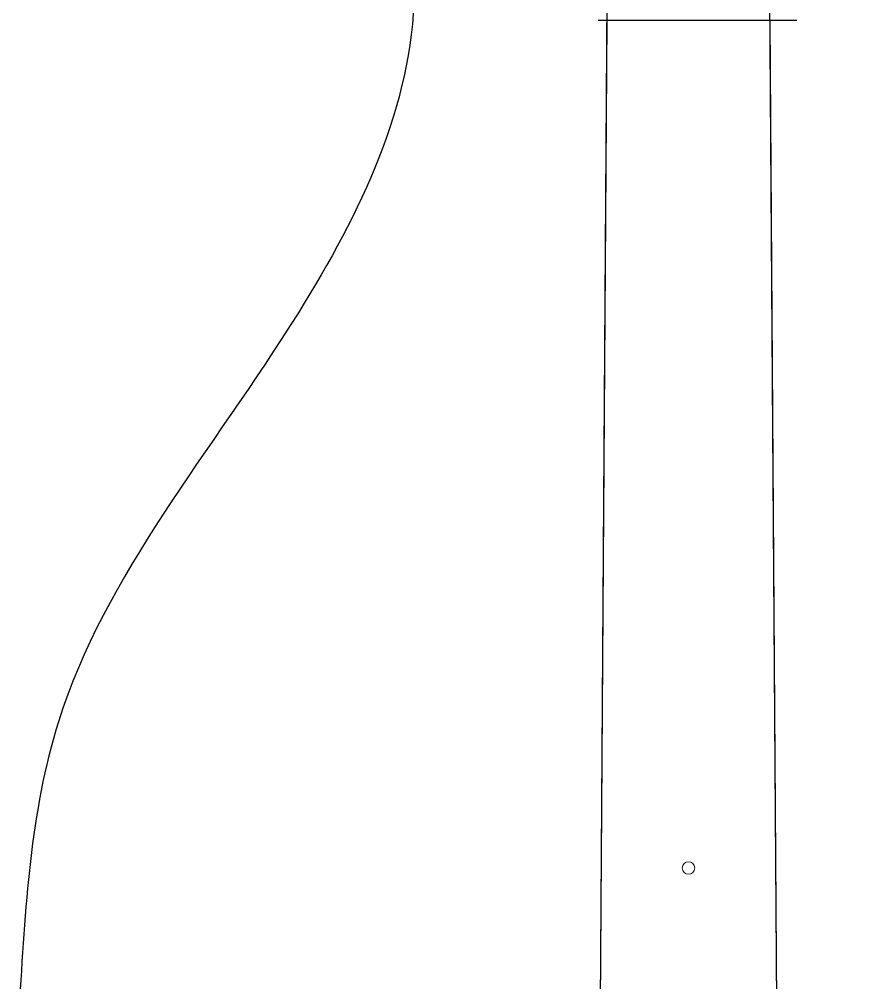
# Model space of a CAD drawing. Header units: millimetres. Extents: x -23083795 to 376618, y 113268 to 3804440.
# Drawn here: x 219392 to 220627, y 123854 to 125244 of the extents above; entities that cross this region are included whole.
import ezdxf

# ---------------------------------------------------------------- set-up
doc = ezdxf.new("R2010")
doc.units = ezdxf.units.MM
doc.header["$LTSCALE"] = 6
doc.layers.add('Duongcoban', color=4, linetype='Continuous', lineweight=30)
doc.layers.add('Net manh', color=4, linetype='Continuous', lineweight=13)

msp = doc.modelspace()

# ---------------------------------------------------------------- linework, layer by layer
for p, q in [((220240.29252, 125283.61327, -1.36858), (220221.88314, 122538.24387, -1.36858)), ((220486.31165, 123672.74882, -1.36858), (220475.50982, 125283.61327, -1.36858)), ((220240.04239, 125243.10335, -1.36858), (220228.40185, 123507.16386, -1.36858)), ((220487.422, 123507.16386, -1.36858), (220475.78146, 125243.10335, -1.36858))]:
    msp.add_line(p, q)
at = {"color": 1}
msp.add_open_spline([(220626.69551, 126642.45871, -1.36858), (220620.90492, 126548.626, -1.36858), (220607.75588, 126335.55429, -1.36858), (220420.26681, 126006.27218, -1.36858), (220105.37628, 125768.52715, -1.36858), (219952.80386, 125471.57743, -1.36858), (219973.50172, 125148.99991, -1.36858), (219781.14996, 124748.55628, -1.36858), (219421.54051, 124334.63616, -1.36858), (219400.41606, 123960.08663, -1.36858), (219392.42703, 123818.43624, -1.36858)], degree=3, knots=[0, 0, 0, 0, 5.5957029334, 12.7065066224, 21.7673965538, 29.322896717, 31.1866012453, 41.0088199344, 54.6939529347, 63.0173174101, 63.0173174101, 63.0173174101, 63.0173174101], dxfattribs=at)
at = {"layer": 'Duongcoban', "elevation": -1.36858}
msp.add_lwpolyline([(220227.45488, 125243.10335), (220514.06891, 125243.10335)], dxfattribs=at)
at = {"layer": 'Net manh', "ltscale": 10}
msp.add_circle((220357.90117, 124019.91054, -1.36858), 9, dxfattribs=at)

doc.saveas('drawing.dxf')
